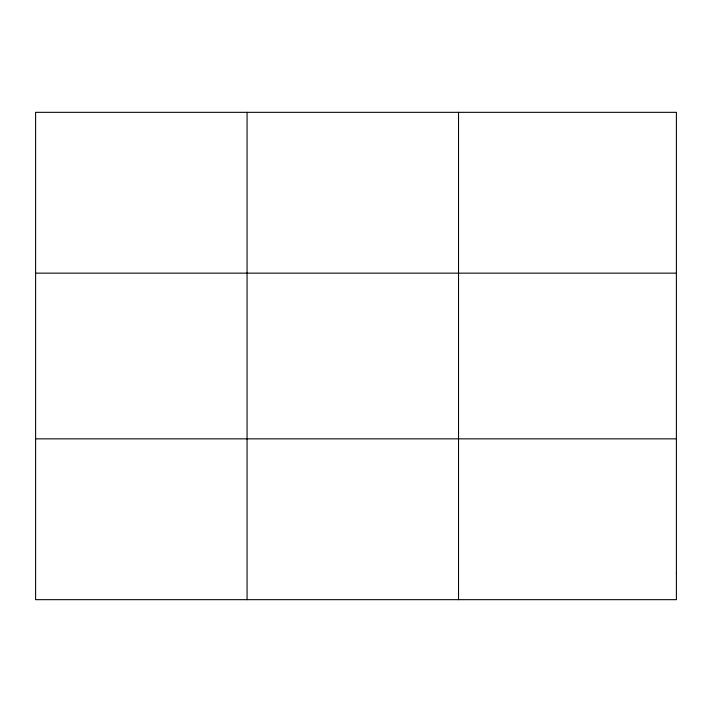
<?xml version="1.0" encoding="UTF-8"?>
<svg xmlns="http://www.w3.org/2000/svg" width="712" height="712" viewBox="0 0 712 712"><rect width="100%" height="100%" fill="white"/><g stroke="black" fill="none" stroke-linecap="round" stroke-linejoin="round"><path stroke-width="1.07" d="M247.064 112.336L247.064 599.664M458.528 112.336L458.528 599.664M35.6 273.15L676.4 273.15M35.6 438.85L676.4 438.85M676.4 572.866L676.4 599.664L35.6 599.664L35.6 112.336L676.4 112.336L676.4 572.866"/></g></svg>
